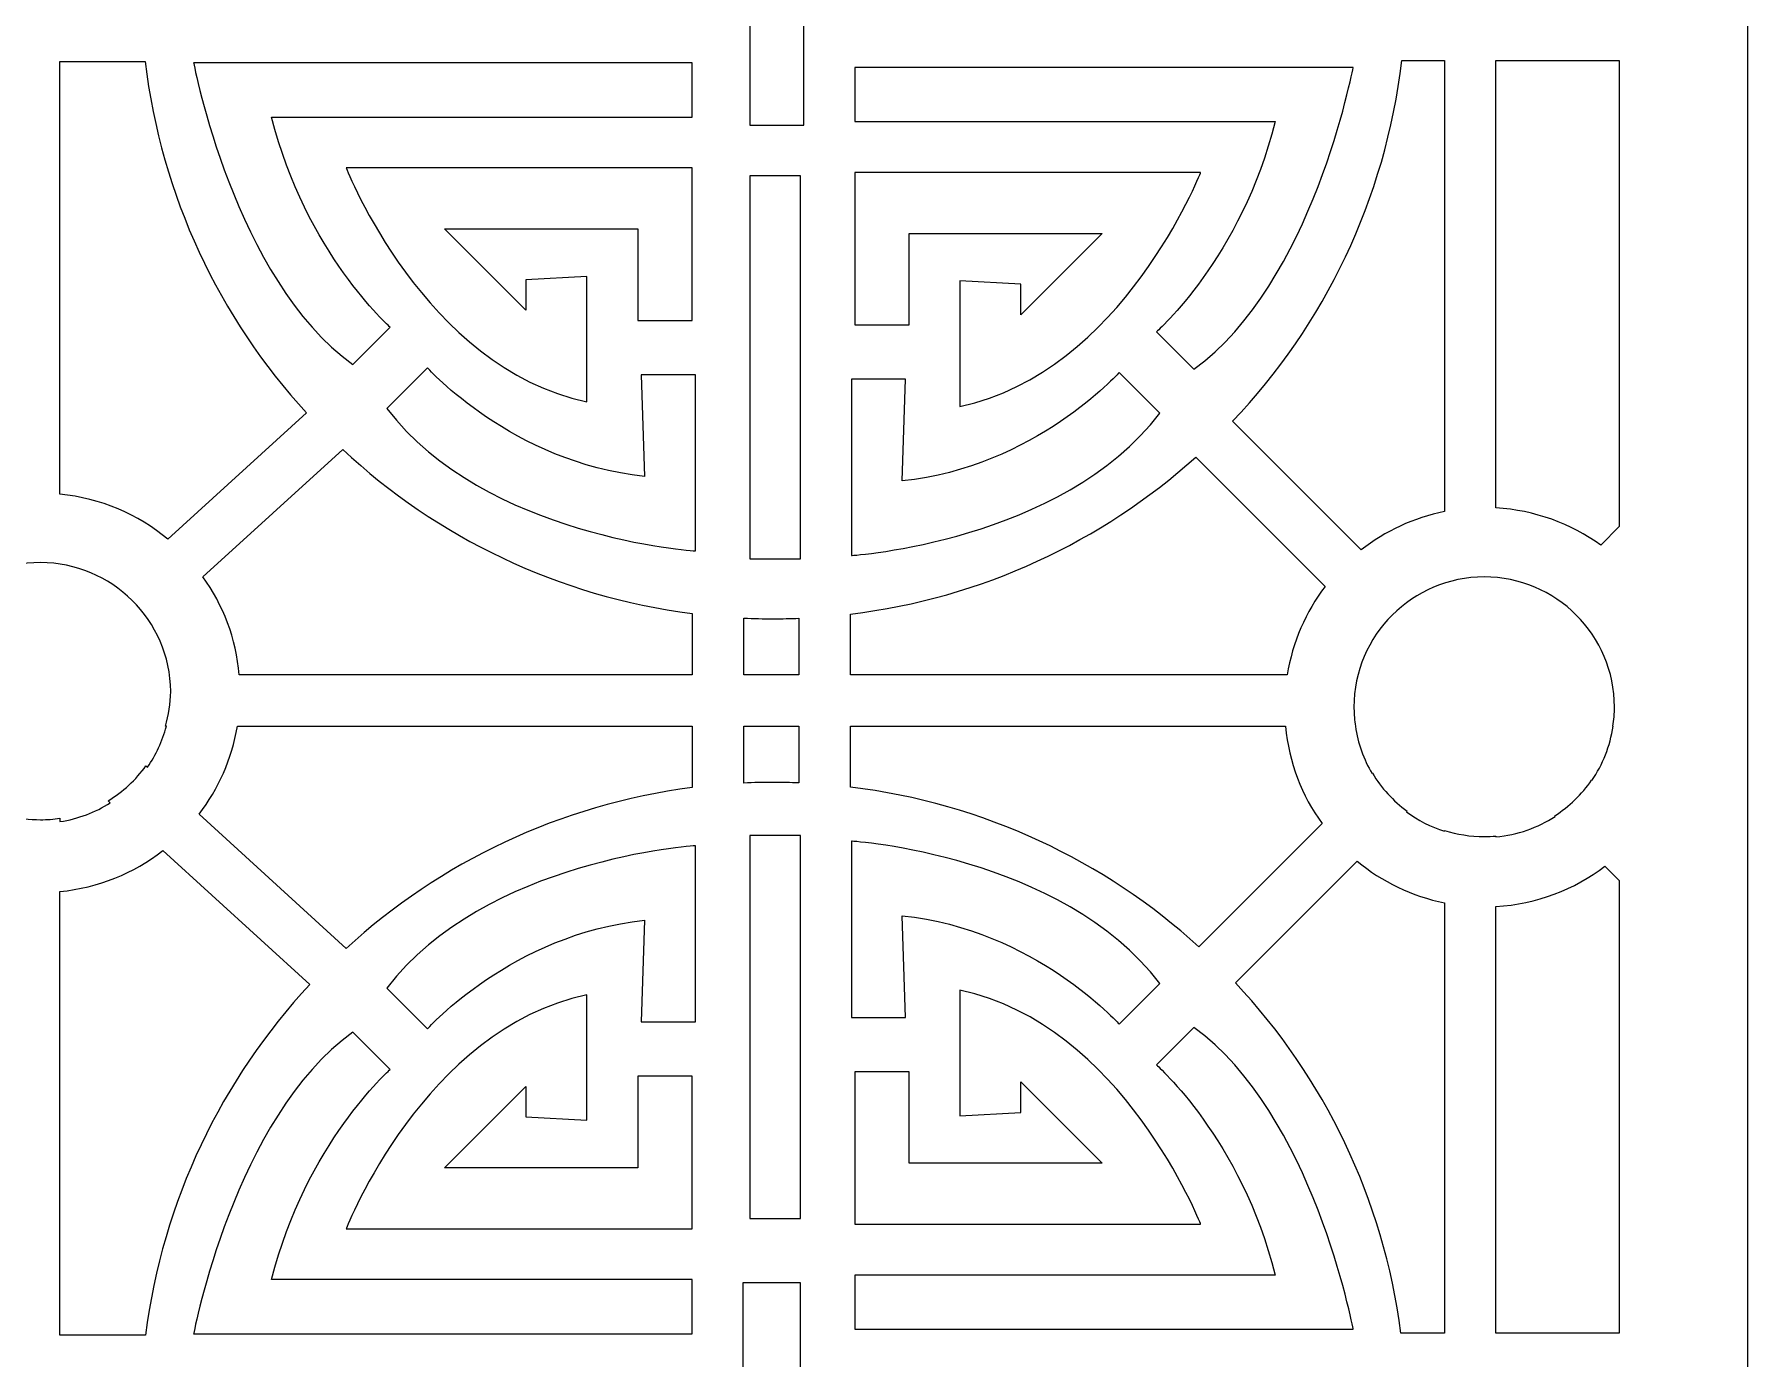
# Model space of a CAD drawing. Header units: centimetres. Extents: x 11.2 to 19.2, y -9 to 9.
# Drawn here: x 15.192 to 19.214, y -6.579 to -3.469 of the extents above; entities that cross this region are included whole.
import ezdxf

# ---------------------------------------------------------------- set-up
doc = ezdxf.new("R2010")
doc.units = ezdxf.units.CM
doc.header["$MEASUREMENT"] = 0
doc.layers.add('layer 1', color=7, linetype='Continuous')

msp = doc.modelspace()

# ---------------------------------------------------------------- linework, layer by layer
at = {"layer": 'layer 1', "color": 250}
for points, knots in [([(11.16922, 9.00077), (11.16922, 9.00077), (19.21435, 9.00077), (19.21435, 9.00077), (19.21435, 9.00077), (19.21435, 9.00077), (19.21435, -9.00021), (19.21435, -9.00021), (19.21435, -9.00021), (19.21435, -9.00021), (11.16922, -9.00021), (11.16922, -9.00021), (11.16922, -9.00021), (11.16922, -9.00021), (11.16922, 9.00077), (11.16922, 9.00077)], [0, 0, 0, 0, 0.2, 0.2, 0.2, 0.2, 0.4, 0.4, 0.4, 0.4, 0.6, 0.6, 0.6, 0.6, 1, 1, 1, 1]), ([(16.99865, -3.68204), (16.99865, -3.68204), (16.87132, -3.68204), (16.87132, -3.68204), (16.87132, -3.68204), (16.87132, -3.68204), (16.87132, -3.42731), (16.87132, -3.42731), (16.87132, -3.42731), (16.87132, -3.42731), (16.60867, -3.42731), (16.60867, -3.42731), (16.60867, -3.42731), (16.60867, -3.42731), (16.60867, -3.29999), (16.60867, -3.29999), (16.60867, -3.29999), (16.60867, -3.29999), (16.85539, -3.292), (16.85539, -3.292), (16.85539, -3.292), (16.85539, -3.292), (16.85539, -3.04525), (16.85539, -3.04525), (16.85539, -3.04525), (16.85539, -3.04525), (16.99071, -3.04525), (16.99071, -3.04525), (16.99071, -3.04525), (16.99071, -3.04525), (16.99071, -3.28403), (16.99071, -3.28403), (16.99071, -3.28403), (16.99071, -3.28403), (17.25337, -3.28403), (17.25337, -3.28403), (17.25337, -3.28403), (17.25337, -3.28403), (17.25337, -3.42731), (17.25337, -3.42731), (17.25337, -3.42731), (17.25337, -3.42731), (16.99865, -3.42731), (16.99865, -3.42731), (16.99865, -3.42731), (16.99865, -3.42731), (16.99865, -3.68204), (16.99865, -3.68204)], [0, 0, 0, 0, 0.0769231, 0.0769231, 0.0769231, 0.0769231, 0.1538462, 0.1538462, 0.1538462, 0.1538462, 0.2307692, 0.2307692, 0.2307692, 0.2307692, 0.3076923, 0.3076923, 0.3076923, 0.3076923, 0.3846154, 0.3846154, 0.3846154, 0.3846154, 0.4615385, 0.4615385, 0.4615385, 0.4615385, 0.5384615, 0.5384615, 0.5384615, 0.5384615, 0.6153846, 0.6153846, 0.6153846, 0.6153846, 0.6923077, 0.6923077, 0.6923077, 0.6923077, 0.7692308, 0.7692308, 0.7692308, 0.7692308, 0.8461538, 0.8461538, 0.8461538, 0.8461538, 1, 1, 1, 1]), ([(15.25212, -4.54902), (15.34799, -4.55832), (15.43542, -4.5965), (15.50558, -4.65476), (15.50558, -4.65476), (15.50558, -4.65476), (15.83079, -4.35829), (15.83079, -4.35829), (15.83079, -4.35829), (15.6266, -4.13502), (15.48968, -3.84916), (15.45209, -3.53281), (15.45209, -3.53281), (15.45209, -3.53281), (15.25212, -3.53281), (15.25212, -3.53281), (15.25212, -3.53281), (15.25212, -3.53281), (15.25212, -4.54902), (15.25212, -4.54902)], [0, 0, 0, 0, 0.1666667, 0.1666667, 0.1666667, 0.1666667, 0.3333333, 0.3333333, 0.3333333, 0.3333333, 0.5, 0.5, 0.5, 0.5, 0.6666667, 0.6666667, 0.6666667, 0.6666667, 1, 1, 1, 1]), ([(15.5659, -3.5361), (15.5659, -3.5361), (16.73594, -3.5361), (16.73594, -3.5361), (16.73594, -3.5361), (16.73594, -3.5361), (16.73594, -3.66342), (16.73594, -3.66342), (16.73594, -3.66342), (16.73594, -3.66342), (15.74895, -3.66342), (15.74895, -3.66342), (15.74895, -3.66342), (15.8286, -3.98182), (16.02756, -4.15693), (16.02756, -4.15693), (16.02756, -4.15693), (16.02756, -4.15693), (15.94002, -4.2445), (15.94002, -4.2445), (15.94002, -4.2445), (15.66145, -4.04549), (15.5659, -3.5361), (15.5659, -3.5361)], [0, 0, 0, 0, 0.1428571, 0.1428571, 0.1428571, 0.1428571, 0.2857143, 0.2857143, 0.2857143, 0.2857143, 0.4285714, 0.4285714, 0.4285714, 0.4285714, 0.5714286, 0.5714286, 0.5714286, 0.5714286, 0.7142857, 0.7142857, 0.7142857, 0.7142857, 1, 1, 1, 1]), ([(18.30715, -4.67977), (18.36339, -4.63577), (18.42994, -4.60434), (18.50256, -4.58969), (18.50256, -4.58969), (18.50256, -4.58969), (18.50256, -3.5308), (18.50256, -3.5308), (18.50256, -3.5308), (18.50256, -3.5308), (18.40223, -3.5308), (18.40223, -3.5308), (18.40223, -3.5308), (18.3639, -3.85723), (18.2198, -4.15128), (18.00514, -4.37776), (18.00514, -4.37776), (18.00514, -4.37776), (18.30715, -4.67977), (18.30715, -4.67977)], [0, 0, 0, 0, 0.1666667, 0.1666667, 0.1666667, 0.1666667, 0.3333333, 0.3333333, 0.3333333, 0.3333333, 0.5, 0.5, 0.5, 0.5, 0.6666667, 0.6666667, 0.6666667, 0.6666667, 1, 1, 1, 1]), ([(18.62323, -4.58123), (18.71469, -4.58653), (18.79911, -4.61804), (18.8691, -4.66839), (18.8691, -4.66839), (18.8691, -4.66839), (18.91266, -4.62483), (18.91266, -4.62483), (18.91266, -4.62483), (18.91266, -4.62483), (18.91266, -3.5308), (18.91266, -3.5308), (18.91266, -3.5308), (18.91266, -3.5308), (18.62323, -3.5308), (18.62323, -3.5308), (18.62323, -3.5308), (18.62323, -3.5308), (18.62323, -4.58123), (18.62323, -4.58123)], [0, 0, 0, 0, 0.1666667, 0.1666667, 0.1666667, 0.1666667, 0.3333333, 0.3333333, 0.3333333, 0.3333333, 0.5, 0.5, 0.5, 0.5, 0.6666667, 0.6666667, 0.6666667, 0.6666667, 1, 1, 1, 1]), ([(17.91405, -4.25514), (17.91405, -4.25514), (17.82649, -4.16761), (17.82649, -4.16761), (17.82649, -4.16761), (17.82649, -4.16761), (18.02545, -3.99247), (18.10507, -3.67411), (18.10507, -3.67411), (18.10507, -3.67411), (17.11805, -3.67411), (17.11805, -3.67411), (17.11805, -3.67411), (17.11805, -3.67411), (17.11805, -3.54671), (17.11805, -3.54671), (17.11805, -3.54671), (17.11805, -3.54671), (18.28811, -3.54671), (18.28811, -3.54671), (18.28811, -3.54671), (18.28811, -3.54671), (18.1926, -4.05615), (17.91405, -4.25514)], [0, 0, 0, 0, 0.1428571, 0.1428571, 0.1428571, 0.1428571, 0.2857143, 0.2857143, 0.2857143, 0.2857143, 0.4285714, 0.4285714, 0.4285714, 0.4285714, 0.5714286, 0.5714286, 0.5714286, 0.5714286, 0.7142857, 0.7142857, 0.7142857, 0.7142857, 1, 1, 1, 1]), ([(16.15492, -3.92611), (16.15492, -3.92611), (16.34593, -4.11715), (16.34593, -4.11715), (16.34593, -4.11715), (16.34593, -4.11715), (16.34593, -4.04549), (16.34593, -4.04549), (16.34593, -4.04549), (16.34593, -4.04549), (16.48922, -4.03757), (16.48922, -4.03757), (16.48922, -4.03757), (16.48922, -4.03757), (16.48922, -4.33206), (16.48922, -4.33206), (16.48922, -4.33206), (16.10717, -4.25245), (15.92409, -3.78282), (15.92409, -3.78282), (15.92409, -3.78282), (15.92409, -3.78282), (16.73594, -3.78282), (16.73594, -3.78282), (16.73594, -3.78282), (16.73594, -3.78282), (16.73594, -4.14103), (16.73594, -4.14103), (16.73594, -4.14103), (16.73594, -4.14103), (16.60864, -4.14103), (16.60864, -4.14103), (16.60864, -4.14103), (16.60864, -4.14103), (16.60864, -3.92611), (16.60864, -3.92611), (16.60864, -3.92611), (16.60864, -3.92611), (16.15492, -3.92611), (16.15492, -3.92611)], [0, 0, 0, 0, 0.0909091, 0.0909091, 0.0909091, 0.0909091, 0.1818182, 0.1818182, 0.1818182, 0.1818182, 0.2727273, 0.2727273, 0.2727273, 0.2727273, 0.3636364, 0.3636364, 0.3636364, 0.3636364, 0.4545455, 0.4545455, 0.4545455, 0.4545455, 0.5454545, 0.5454545, 0.5454545, 0.5454545, 0.6363636, 0.6363636, 0.6363636, 0.6363636, 0.7272727, 0.7272727, 0.7272727, 0.7272727, 0.8181818, 0.8181818, 0.8181818, 0.8181818, 1, 1, 1, 1]), ([(16.99071, -4.70089), (16.99071, -4.70089), (16.87132, -4.70089), (16.87132, -4.70089), (16.87132, -4.70089), (16.87132, -4.70089), (16.87132, -3.80141), (16.87132, -3.80141), (16.87132, -3.80141), (16.87132, -3.80141), (16.99071, -3.80141), (16.99071, -3.80141), (16.99071, -3.80141), (16.99071, -3.80141), (16.99071, -4.70089), (16.99071, -4.70089)], [0, 0, 0, 0, 0.2, 0.2, 0.2, 0.2, 0.4, 0.4, 0.4, 0.4, 0.6, 0.6, 0.6, 0.6, 1, 1, 1, 1]), ([(17.69912, -3.93673), (17.69912, -3.93673), (17.24543, -3.93673), (17.24543, -3.93673), (17.24543, -3.93673), (17.24543, -3.93673), (17.24543, -4.15165), (17.24543, -4.15165), (17.24543, -4.15165), (17.24543, -4.15165), (17.11805, -4.15165), (17.11805, -4.15165), (17.11805, -4.15165), (17.11805, -4.15165), (17.11805, -3.79344), (17.11805, -3.79344), (17.11805, -3.79344), (17.11805, -3.79344), (17.92998, -3.79344), (17.92998, -3.79344), (17.92998, -3.79344), (17.92998, -3.79344), (17.74688, -4.2631), (17.3648, -4.34269), (17.3648, -4.34269), (17.3648, -4.34269), (17.3648, -4.04819), (17.3648, -4.04819), (17.3648, -4.04819), (17.3648, -4.04819), (17.50809, -4.05615), (17.50809, -4.05615), (17.50809, -4.05615), (17.50809, -4.05615), (17.50809, -4.12776), (17.50809, -4.12776), (17.50809, -4.12776), (17.50809, -4.12776), (17.69912, -3.93673), (17.69912, -3.93673)], [0, 0, 0, 0, 0.0909091, 0.0909091, 0.0909091, 0.0909091, 0.1818182, 0.1818182, 0.1818182, 0.1818182, 0.2727273, 0.2727273, 0.2727273, 0.2727273, 0.3636364, 0.3636364, 0.3636364, 0.3636364, 0.4545455, 0.4545455, 0.4545455, 0.4545455, 0.5454545, 0.5454545, 0.5454545, 0.5454545, 0.6363636, 0.6363636, 0.6363636, 0.6363636, 0.7272727, 0.7272727, 0.7272727, 0.7272727, 0.8181818, 0.8181818, 0.8181818, 0.8181818, 1, 1, 1, 1]), ([(16.74393, -4.68229), (16.74393, -4.68229), (16.25045, -4.65043), (16.0196, -4.34797), (16.0196, -4.34797), (16.0196, -4.34797), (16.1151, -4.25245), (16.1151, -4.25245), (16.1151, -4.25245), (16.1151, -4.25245), (16.31411, -4.47533), (16.62454, -4.50714), (16.62454, -4.50714), (16.62454, -4.50714), (16.61661, -4.26839), (16.61661, -4.26839), (16.61661, -4.26839), (16.61661, -4.26839), (16.74393, -4.26839), (16.74393, -4.26839), (16.74393, -4.26839), (16.74393, -4.26839), (16.74393, -4.68229), (16.74393, -4.68229)], [0, 0, 0, 0, 0.1428571, 0.1428571, 0.1428571, 0.1428571, 0.2857143, 0.2857143, 0.2857143, 0.2857143, 0.4285714, 0.4285714, 0.4285714, 0.4285714, 0.5714286, 0.5714286, 0.5714286, 0.5714286, 0.7142857, 0.7142857, 0.7142857, 0.7142857, 1, 1, 1, 1]), ([(17.11011, -4.6929), (17.11011, -4.6929), (17.11011, -4.279), (17.11011, -4.279), (17.11011, -4.279), (17.11011, -4.279), (17.23748, -4.279), (17.23748, -4.279), (17.23748, -4.279), (17.23748, -4.279), (17.22951, -4.51781), (17.22951, -4.51781), (17.22951, -4.51781), (17.53991, -4.48598), (17.73889, -4.2631), (17.73889, -4.2631), (17.73889, -4.2631), (17.73889, -4.2631), (17.83444, -4.35859), (17.83444, -4.35859), (17.83444, -4.35859), (17.6036, -4.66106), (17.11011, -4.6929), (17.11011, -4.6929)], [0, 0, 0, 0, 0.1428571, 0.1428571, 0.1428571, 0.1428571, 0.2857143, 0.2857143, 0.2857143, 0.2857143, 0.4285714, 0.4285714, 0.4285714, 0.4285714, 0.5714286, 0.5714286, 0.5714286, 0.5714286, 0.7142857, 0.7142857, 0.7142857, 0.7142857, 1, 1, 1, 1]), ([(15.5878, -4.7431), (15.63505, -4.80913), (15.66556, -4.88794), (15.67319, -4.97332), (15.67319, -4.97332), (15.67319, -4.97332), (16.73655, -4.97332), (16.73655, -4.97332), (16.73655, -4.97332), (16.73655, -4.97332), (16.73655, -4.82937), (16.73655, -4.82937), (16.73655, -4.82937), (16.42139, -4.78901), (16.13717, -4.6499), (15.91584, -4.44406), (15.91584, -4.44406), (15.91584, -4.44406), (15.5878, -4.7431), (15.5878, -4.7431)], [0, 0, 0, 0, 0.1666667, 0.1666667, 0.1666667, 0.1666667, 0.3333333, 0.3333333, 0.3333333, 0.3333333, 0.5, 0.5, 0.5, 0.5, 0.6666667, 0.6666667, 0.6666667, 0.6666667, 1, 1, 1, 1]), ([(18.13311, -4.97332), (18.14567, -4.89617), (18.17706, -4.82534), (18.22241, -4.7657), (18.22241, -4.7657), (18.22241, -4.7657), (17.91865, -4.46193), (17.91865, -4.46193), (17.91865, -4.46193), (17.69789, -4.66007), (17.41752, -4.79309), (17.10764, -4.83065), (17.10764, -4.83065), (17.10764, -4.83065), (17.10764, -4.97332), (17.10764, -4.97332), (17.10764, -4.97332), (17.10764, -4.97332), (18.13311, -4.97332), (18.13311, -4.97332)], [0, 0, 0, 0, 0.1666667, 0.1666667, 0.1666667, 0.1666667, 0.3333333, 0.3333333, 0.3333333, 0.3333333, 0.5, 0.5, 0.5, 0.5, 0.6666667, 0.6666667, 0.6666667, 0.6666667, 1, 1, 1, 1]), ([(15.20635, -4.70977), (15.37416, -4.70977), (15.51042, -4.84502), (15.5121, -5.01244), (15.5121, -5.01244), (15.51165, -5.04072), (15.50735, -5.06807), (15.49973, -5.094), (15.49973, -5.094), (15.49973, -5.094), (15.50195, -5.094), (15.50195, -5.094), (15.50195, -5.094), (15.49273, -5.12882), (15.47752, -5.16121), (15.45749, -5.18999), (15.45749, -5.18999), (15.45749, -5.18999), (15.45406, -5.18686), (15.45406, -5.18686), (15.45406, -5.18686), (15.43018, -5.2198), (15.3999, -5.2478), (15.36503, -5.26902), (15.36503, -5.26902), (15.36503, -5.26902), (15.37022, -5.27374), (15.37022, -5.27374), (15.37022, -5.27374), (15.33507, -5.2961), (15.29506, -5.31148), (15.25212, -5.31793), (15.25212, -5.31793), (15.25212, -5.31793), (15.25212, -5.30996), (15.25212, -5.30996), (15.25212, -5.30996), (15.23719, -5.31221), (15.22191, -5.31338), (15.20635, -5.31338), (15.20635, -5.31338), (15.18051, -5.31338), (15.15542, -5.31016), (15.13145, -5.30412), (15.13145, -5.30412), (15.13145, -5.30412), (15.13145, -5.31208), (15.13145, -5.31208), (15.13145, -5.31208), (15.09105, -5.3019), (15.05384, -5.28369), (15.02163, -5.25923), (15.02163, -5.25923), (15.02163, -5.25923), (15.02645, -5.25484), (15.02645, -5.25484), (15.02645, -5.25484), (14.9937, -5.23098), (14.96586, -5.20077), (14.94476, -5.16602), (14.94476, -5.16602), (14.94476, -5.16602), (14.9417, -5.16881), (14.9417, -5.16881), (14.9417, -5.16881), (14.92825, -5.14563), (14.91776, -5.12052), (14.91074, -5.094), (14.91074, -5.094), (14.91074, -5.094), (14.91296, -5.094), (14.91296, -5.094), (14.91296, -5.094), (14.90534, -5.06809), (14.90104, -5.04077), (14.9006, -5.0125), (14.9006, -5.0125), (14.90224, -4.84505), (15.03851, -4.70977), (15.20635, -4.70977)], [0, 0, 0, 0, 0.047619, 0.047619, 0.047619, 0.047619, 0.0952381, 0.0952381, 0.0952381, 0.0952381, 0.1428571, 0.1428571, 0.1428571, 0.1428571, 0.1904762, 0.1904762, 0.1904762, 0.1904762, 0.2380952, 0.2380952, 0.2380952, 0.2380952, 0.2857143, 0.2857143, 0.2857143, 0.2857143, 0.3333333, 0.3333333, 0.3333333, 0.3333333, 0.3809524, 0.3809524, 0.3809524, 0.3809524, 0.4285714, 0.4285714, 0.4285714, 0.4285714, 0.4761905, 0.4761905, 0.4761905, 0.4761905, 0.5238095, 0.5238095, 0.5238095, 0.5238095, 0.5714286, 0.5714286, 0.5714286, 0.5714286, 0.6190476, 0.6190476, 0.6190476, 0.6190476, 0.6666667, 0.6666667, 0.6666667, 0.6666667, 0.7142857, 0.7142857, 0.7142857, 0.7142857, 0.7619048, 0.7619048, 0.7619048, 0.7619048, 0.8095238, 0.8095238, 0.8095238, 0.8095238, 0.8571429, 0.8571429, 0.8571429, 0.8571429, 0.9047619, 0.9047619, 0.9047619, 0.9047619, 1, 1, 1, 1]), ([(18.59573, -4.74338), (18.76444, -4.74338), (18.90128, -4.88009), (18.90151, -5.04874), (18.90151, -5.04874), (18.90144, -5.06413), (18.90022, -5.07924), (18.89795, -5.094), (18.89795, -5.094), (18.89795, -5.094), (18.89824, -5.094), (18.89824, -5.094), (18.89824, -5.094), (18.89138, -5.14065), (18.87399, -5.18388), (18.84856, -5.22118), (18.84856, -5.22118), (18.84856, -5.22118), (18.84775, -5.22037), (18.84775, -5.22037), (18.84775, -5.22037), (18.82474, -5.25379), (18.79527, -5.28241), (18.76112, -5.30441), (18.76112, -5.30441), (18.76112, -5.30441), (18.76232, -5.3056), (18.76232, -5.3056), (18.76232, -5.3056), (18.72162, -5.3321), (18.67423, -5.34917), (18.62323, -5.35371), (18.62323, -5.35371), (18.62323, -5.35371), (18.62323, -5.35174), (18.62323, -5.35174), (18.62323, -5.35174), (18.61417, -5.35255), (18.605, -5.35298), (18.59573, -5.35298), (18.59573, -5.35298), (18.56324, -5.35298), (18.53193, -5.34789), (18.50256, -5.3385), (18.50256, -5.3385), (18.50256, -5.3385), (18.50256, -5.34048), (18.50256, -5.34048), (18.50256, -5.34048), (18.47018, -5.33013), (18.44014, -5.31454), (18.41346, -5.2947), (18.41346, -5.2947), (18.41346, -5.2947), (18.4146, -5.29355), (18.4146, -5.29355), (18.4146, -5.29355), (18.38194, -5.2695), (18.35423, -5.23911), (18.3333, -5.20419), (18.3333, -5.20419), (18.3333, -5.20419), (18.33256, -5.20493), (18.33256, -5.20493), (18.33256, -5.20493), (18.31275, -5.17152), (18.2991, -5.13402), (18.29322, -5.094), (18.29322, -5.094), (18.29322, -5.094), (18.2935, -5.094), (18.2935, -5.094), (18.2935, -5.094), (18.29142, -5.08041), (18.29022, -5.06652), (18.28998, -5.0524), (18.28998, -5.0524), (18.28998, -5.0524), (18.28997, -5.05166), (18.28997, -5.05166), (18.28997, -5.05166), (18.28997, -5.05166), (18.28996, -5.05036), (18.28996, -5.05036), (18.28996, -5.05036), (18.28996, -5.05036), (18.28995, -5.04887), (18.28995, -5.04887), (18.28995, -5.04887), (18.29011, -4.88015), (18.42698, -4.74338), (18.59573, -4.74338)], [0, 0, 0, 0, 0.0416667, 0.0416667, 0.0416667, 0.0416667, 0.0833333, 0.0833333, 0.0833333, 0.0833333, 0.125, 0.125, 0.125, 0.125, 0.1666667, 0.1666667, 0.1666667, 0.1666667, 0.2083333, 0.2083333, 0.2083333, 0.2083333, 0.25, 0.25, 0.25, 0.25, 0.2916667, 0.2916667, 0.2916667, 0.2916667, 0.3333333, 0.3333333, 0.3333333, 0.3333333, 0.375, 0.375, 0.375, 0.375, 0.4166667, 0.4166667, 0.4166667, 0.4166667, 0.4583333, 0.4583333, 0.4583333, 0.4583333, 0.5, 0.5, 0.5, 0.5, 0.5416667, 0.5416667, 0.5416667, 0.5416667, 0.5833333, 0.5833333, 0.5833333, 0.5833333, 0.625, 0.625, 0.625, 0.625, 0.6666667, 0.6666667, 0.6666667, 0.6666667, 0.7083333, 0.7083333, 0.7083333, 0.7083333, 0.75, 0.75, 0.75, 0.75, 0.7916667, 0.7916667, 0.7916667, 0.7916667, 0.8333333, 0.8333333, 0.8333333, 0.8333333, 0.875, 0.875, 0.875, 0.875, 0.9166667, 0.9166667, 0.9166667, 0.9166667, 1, 1, 1, 1]), ([(16.85722, -4.97332), (16.85722, -4.97332), (16.98696, -4.97332), (16.98696, -4.97332), (16.98696, -4.97332), (16.98696, -4.97332), (16.98696, -4.84029), (16.98696, -4.84029), (16.98696, -4.84029), (16.96708, -4.84108), (16.94712, -4.84157), (16.92704, -4.84157), (16.92704, -4.84157), (16.90364, -4.84157), (16.88036, -4.84103), (16.85722, -4.83995), (16.85722, -4.83995), (16.85722, -4.83995), (16.85722, -4.97332), (16.85722, -4.97332)], [0, 0, 0, 0, 0.1666667, 0.1666667, 0.1666667, 0.1666667, 0.3333333, 0.3333333, 0.3333333, 0.3333333, 0.5, 0.5, 0.5, 0.5, 0.6666667, 0.6666667, 0.6666667, 0.6666667, 1, 1, 1, 1]), ([(15.66853, -5.094), (15.65559, -5.17073), (15.62402, -5.24115), (15.5786, -5.3004), (15.5786, -5.3004), (15.5786, -5.3004), (15.92419, -5.61545), (15.92419, -5.61545), (15.92419, -5.61545), (16.14434, -5.41391), (16.42537, -5.2778), (16.73655, -5.23797), (16.73655, -5.23797), (16.73655, -5.23797), (16.73655, -5.094), (16.73655, -5.094), (16.73655, -5.094), (16.73655, -5.094), (15.66853, -5.094), (15.66853, -5.094)], [0, 0, 0, 0, 0.1666667, 0.1666667, 0.1666667, 0.1666667, 0.3333333, 0.3333333, 0.3333333, 0.3333333, 0.5, 0.5, 0.5, 0.5, 0.6666667, 0.6666667, 0.6666667, 0.6666667, 1, 1, 1, 1]), ([(16.98696, -5.094), (16.98696, -5.094), (16.85722, -5.094), (16.85722, -5.094), (16.85722, -5.094), (16.85722, -5.094), (16.85722, -5.22739), (16.85722, -5.22739), (16.85722, -5.22739), (16.88036, -5.22631), (16.90364, -5.22577), (16.92704, -5.22577), (16.92704, -5.22577), (16.94712, -5.22577), (16.96708, -5.22626), (16.98696, -5.22705), (16.98696, -5.22705), (16.98696, -5.22705), (16.98696, -5.094), (16.98696, -5.094)], [0, 0, 0, 0, 0.1666667, 0.1666667, 0.1666667, 0.1666667, 0.3333333, 0.3333333, 0.3333333, 0.3333333, 0.5, 0.5, 0.5, 0.5, 0.6666667, 0.6666667, 0.6666667, 0.6666667, 1, 1, 1, 1]), ([(18.21494, -5.32255), (18.1678, -5.25699), (18.13716, -5.17879), (18.12911, -5.094), (18.12911, -5.094), (18.12911, -5.094), (17.10764, -5.094), (17.10764, -5.094), (17.10764, -5.094), (17.10764, -5.094), (17.10764, -5.2367), (17.10764, -5.2367), (17.10764, -5.2367), (17.42082, -5.27466), (17.70391, -5.41009), (17.92578, -5.61171), (17.92578, -5.61171), (17.92578, -5.61171), (18.21494, -5.32255), (18.21494, -5.32255)], [0, 0, 0, 0, 0.1666667, 0.1666667, 0.1666667, 0.1666667, 0.3333333, 0.3333333, 0.3333333, 0.3333333, 0.5, 0.5, 0.5, 0.5, 0.6666667, 0.6666667, 0.6666667, 0.6666667, 1, 1, 1, 1]), ([(15.49344, -5.38608), (15.42544, -5.43885), (15.34255, -5.47332), (15.25212, -5.48209), (15.25212, -5.48209), (15.25212, -5.48209), (15.25212, -6.52387), (15.25212, -6.52387), (15.25212, -6.52387), (15.25212, -6.52387), (15.45307, -6.52387), (15.45307, -6.52387), (15.45307, -6.52387), (15.49294, -6.20773), (15.63216, -5.92257), (15.83843, -5.70057), (15.83843, -5.70057), (15.83843, -5.70057), (15.49344, -5.38608), (15.49344, -5.38608)], [0, 0, 0, 0, 0.1666667, 0.1666667, 0.1666667, 0.1666667, 0.3333333, 0.3333333, 0.3333333, 0.3333333, 0.5, 0.5, 0.5, 0.5, 0.6666667, 0.6666667, 0.6666667, 0.6666667, 1, 1, 1, 1]), ([(16.74393, -5.37443), (16.74393, -5.37443), (16.74393, -5.78835), (16.74393, -5.78835), (16.74393, -5.78835), (16.74393, -5.78835), (16.61663, -5.78835), (16.61663, -5.78835), (16.61663, -5.78835), (16.61663, -5.78835), (16.62457, -5.54957), (16.62457, -5.54957), (16.62457, -5.54957), (16.31416, -5.58137), (16.11515, -5.80427), (16.11515, -5.80427), (16.11515, -5.80427), (16.11515, -5.80427), (16.01962, -5.70873), (16.01962, -5.70873), (16.01962, -5.70873), (16.25045, -5.40626), (16.74393, -5.37443), (16.74393, -5.37443)], [0, 0, 0, 0, 0.1428571, 0.1428571, 0.1428571, 0.1428571, 0.2857143, 0.2857143, 0.2857143, 0.2857143, 0.4285714, 0.4285714, 0.4285714, 0.4285714, 0.5714286, 0.5714286, 0.5714286, 0.5714286, 0.7142857, 0.7142857, 0.7142857, 0.7142857, 1, 1, 1, 1]), ([(16.87132, -5.35056), (16.87132, -5.35056), (16.99071, -5.35056), (16.99071, -5.35056), (16.99071, -5.35056), (16.99071, -5.35056), (16.99071, -6.24997), (16.99071, -6.24997), (16.99071, -6.24997), (16.99071, -6.24997), (16.87132, -6.24997), (16.87132, -6.24997), (16.87132, -6.24997), (16.87132, -6.24997), (16.87132, -5.35056), (16.87132, -5.35056)], [0, 0, 0, 0, 0.2, 0.2, 0.2, 0.2, 0.4, 0.4, 0.4, 0.4, 0.6, 0.6, 0.6, 0.6, 1, 1, 1, 1]), ([(17.11011, -5.36382), (17.11011, -5.36382), (17.60365, -5.39566), (17.83448, -5.69812), (17.83448, -5.69812), (17.83448, -5.69812), (17.73894, -5.79362), (17.73894, -5.79362), (17.73894, -5.79362), (17.73894, -5.79362), (17.53994, -5.57077), (17.22957, -5.53894), (17.22957, -5.53894), (17.22957, -5.53894), (17.23748, -5.7777), (17.23748, -5.7777), (17.23748, -5.7777), (17.23748, -5.7777), (17.11011, -5.7777), (17.11011, -5.7777), (17.11011, -5.7777), (17.11011, -5.7777), (17.11011, -5.36382), (17.11011, -5.36382)], [0, 0, 0, 0, 0.1428571, 0.1428571, 0.1428571, 0.1428571, 0.2857143, 0.2857143, 0.2857143, 0.2857143, 0.4285714, 0.4285714, 0.4285714, 0.4285714, 0.5714286, 0.5714286, 0.5714286, 0.5714286, 0.7142857, 0.7142857, 0.7142857, 0.7142857, 1, 1, 1, 1]), ([(18.50256, -5.50865), (18.4257, -5.49315), (18.35564, -5.45885), (18.29741, -5.41074), (18.29741, -5.41074), (18.29741, -5.41074), (18.01174, -5.69641), (18.01174, -5.69641), (18.01174, -5.69641), (18.21903, -5.91783), (18.35934, -6.20275), (18.40032, -6.51884), (18.40032, -6.51884), (18.40032, -6.51884), (18.50256, -6.51884), (18.50256, -6.51884), (18.50256, -6.51884), (18.50256, -6.51884), (18.50256, -5.50865), (18.50256, -5.50865)], [0, 0, 0, 0, 0.1666667, 0.1666667, 0.1666667, 0.1666667, 0.3333333, 0.3333333, 0.3333333, 0.3333333, 0.5, 0.5, 0.5, 0.5, 0.6666667, 0.6666667, 0.6666667, 0.6666667, 1, 1, 1, 1]), ([(18.87919, -5.42248), (18.80729, -5.47716), (18.71913, -5.51156), (18.62323, -5.51711), (18.62323, -5.51711), (18.62323, -5.51711), (18.62323, -6.51884), (18.62323, -6.51884), (18.62323, -6.51884), (18.62323, -6.51884), (18.91266, -6.51884), (18.91266, -6.51884), (18.91266, -6.51884), (18.91266, -6.51884), (18.91266, -5.45594), (18.91266, -5.45594), (18.91266, -5.45594), (18.91266, -5.45594), (18.87919, -5.42248), (18.87919, -5.42248)], [0, 0, 0, 0, 0.1666667, 0.1666667, 0.1666667, 0.1666667, 0.3333333, 0.3333333, 0.3333333, 0.3333333, 0.5, 0.5, 0.5, 0.5, 0.6666667, 0.6666667, 0.6666667, 0.6666667, 1, 1, 1, 1]), ([(16.15494, -6.13061), (16.15494, -6.13061), (16.60867, -6.13061), (16.60867, -6.13061), (16.60867, -6.13061), (16.60867, -6.13061), (16.60867, -5.91567), (16.60867, -5.91567), (16.60867, -5.91567), (16.60867, -5.91567), (16.736, -5.91567), (16.736, -5.91567), (16.736, -5.91567), (16.736, -5.91567), (16.736, -6.27387), (16.736, -6.27387), (16.736, -6.27387), (16.736, -6.27387), (15.92409, -6.27387), (15.92409, -6.27387), (15.92409, -6.27387), (15.92409, -6.27387), (16.10717, -5.80427), (16.48925, -5.72465), (16.48925, -5.72465), (16.48925, -5.72465), (16.48925, -6.01917), (16.48925, -6.01917), (16.48925, -6.01917), (16.48925, -6.01917), (16.34596, -6.0112), (16.34596, -6.0112), (16.34596, -6.0112), (16.34596, -6.0112), (16.34596, -5.93956), (16.34596, -5.93956), (16.34596, -5.93956), (16.34596, -5.93956), (16.15494, -6.13061), (16.15494, -6.13061)], [0, 0, 0, 0, 0.0909091, 0.0909091, 0.0909091, 0.0909091, 0.1818182, 0.1818182, 0.1818182, 0.1818182, 0.2727273, 0.2727273, 0.2727273, 0.2727273, 0.3636364, 0.3636364, 0.3636364, 0.3636364, 0.4545455, 0.4545455, 0.4545455, 0.4545455, 0.5454545, 0.5454545, 0.5454545, 0.5454545, 0.6363636, 0.6363636, 0.6363636, 0.6363636, 0.7272727, 0.7272727, 0.7272727, 0.7272727, 0.8181818, 0.8181818, 0.8181818, 0.8181818, 1, 1, 1, 1]), ([(17.69916, -6.11998), (17.69916, -6.11998), (17.50812, -5.92896), (17.50812, -5.92896), (17.50812, -5.92896), (17.50812, -5.92896), (17.50812, -6.00056), (17.50812, -6.00056), (17.50812, -6.00056), (17.50812, -6.00056), (17.36483, -6.00854), (17.36483, -6.00854), (17.36483, -6.00854), (17.36483, -6.00854), (17.36483, -5.71404), (17.36483, -5.71404), (17.36483, -5.71404), (17.74691, -5.79362), (17.93001, -6.26324), (17.93001, -6.26324), (17.93001, -6.26324), (17.93001, -6.26324), (17.1181, -6.26324), (17.1181, -6.26324), (17.1181, -6.26324), (17.1181, -6.26324), (17.1181, -5.90507), (17.1181, -5.90507), (17.1181, -5.90507), (17.1181, -5.90507), (17.24546, -5.90507), (17.24546, -5.90507), (17.24546, -5.90507), (17.24546, -5.90507), (17.24546, -6.11998), (17.24546, -6.11998), (17.24546, -6.11998), (17.24546, -6.11998), (17.69916, -6.11998), (17.69916, -6.11998)], [0, 0, 0, 0, 0.0909091, 0.0909091, 0.0909091, 0.0909091, 0.1818182, 0.1818182, 0.1818182, 0.1818182, 0.2727273, 0.2727273, 0.2727273, 0.2727273, 0.3636364, 0.3636364, 0.3636364, 0.3636364, 0.4545455, 0.4545455, 0.4545455, 0.4545455, 0.5454545, 0.5454545, 0.5454545, 0.5454545, 0.6363636, 0.6363636, 0.6363636, 0.6363636, 0.7272727, 0.7272727, 0.7272727, 0.7272727, 0.8181818, 0.8181818, 0.8181818, 0.8181818, 1, 1, 1, 1]), ([(15.56593, -6.52064), (15.56593, -6.52064), (15.66147, -6.0112), (15.94002, -5.81221), (15.94002, -5.81221), (15.94002, -5.81221), (16.02759, -5.89976), (16.02759, -5.89976), (16.02759, -5.89976), (16.02759, -5.89976), (15.8286, -6.07489), (15.74901, -6.39328), (15.74901, -6.39328), (15.74901, -6.39328), (16.736, -6.39328), (16.736, -6.39328), (16.736, -6.39328), (16.736, -6.39328), (16.736, -6.52064), (16.736, -6.52064), (16.736, -6.52064), (16.736, -6.52064), (15.56593, -6.52064), (15.56593, -6.52064)], [0, 0, 0, 0, 0.1428571, 0.1428571, 0.1428571, 0.1428571, 0.2857143, 0.2857143, 0.2857143, 0.2857143, 0.4285714, 0.4285714, 0.4285714, 0.4285714, 0.5714286, 0.5714286, 0.5714286, 0.5714286, 0.7142857, 0.7142857, 0.7142857, 0.7142857, 1, 1, 1, 1]), ([(18.28817, -6.50997), (18.28817, -6.50997), (17.1181, -6.50997), (17.1181, -6.50997), (17.1181, -6.50997), (17.1181, -6.50997), (17.1181, -6.38266), (17.1181, -6.38266), (17.1181, -6.38266), (17.1181, -6.38266), (18.10507, -6.38266), (18.10507, -6.38266), (18.10507, -6.38266), (18.02549, -6.06429), (17.82649, -5.88917), (17.82649, -5.88917), (17.82649, -5.88917), (17.82649, -5.88917), (17.91405, -5.80161), (17.91405, -5.80161), (17.91405, -5.80161), (18.19264, -6.00056), (18.28817, -6.50997), (18.28817, -6.50997)], [0, 0, 0, 0, 0.1428571, 0.1428571, 0.1428571, 0.1428571, 0.2857143, 0.2857143, 0.2857143, 0.2857143, 0.4285714, 0.4285714, 0.4285714, 0.4285714, 0.5714286, 0.5714286, 0.5714286, 0.5714286, 0.7142857, 0.7142857, 0.7142857, 0.7142857, 1, 1, 1, 1]), ([(16.99865, -7.03801), (16.99865, -7.03801), (16.87132, -7.03801), (16.87132, -7.03801), (16.87132, -7.03801), (16.87132, -7.03801), (16.87132, -6.78328), (16.87132, -6.78328), (16.87132, -6.78328), (16.87132, -6.78328), (16.60867, -6.78328), (16.60867, -6.78328), (16.60867, -6.78328), (16.60867, -6.78328), (16.60867, -6.65596), (16.60867, -6.65596), (16.60867, -6.65596), (16.60867, -6.65596), (16.85539, -6.64797), (16.85539, -6.64797), (16.85539, -6.64797), (16.85539, -6.64797), (16.85539, -6.40122), (16.85539, -6.40122), (16.85539, -6.40122), (16.85539, -6.40122), (16.99071, -6.40122), (16.99071, -6.40122), (16.99071, -6.40122), (16.99071, -6.40122), (16.99071, -6.63999), (16.99071, -6.63999), (16.99071, -6.63999), (16.99071, -6.63999), (17.25337, -6.63999), (17.25337, -6.63999), (17.25337, -6.63999), (17.25337, -6.63999), (17.25337, -6.78328), (17.25337, -6.78328), (17.25337, -6.78328), (17.25337, -6.78328), (16.99865, -6.78328), (16.99865, -6.78328), (16.99865, -6.78328), (16.99865, -6.78328), (16.99865, -7.03801), (16.99865, -7.03801)], [0, 0, 0, 0, 0.0769231, 0.0769231, 0.0769231, 0.0769231, 0.1538462, 0.1538462, 0.1538462, 0.1538462, 0.2307692, 0.2307692, 0.2307692, 0.2307692, 0.3076923, 0.3076923, 0.3076923, 0.3076923, 0.3846154, 0.3846154, 0.3846154, 0.3846154, 0.4615385, 0.4615385, 0.4615385, 0.4615385, 0.5384615, 0.5384615, 0.5384615, 0.5384615, 0.6153846, 0.6153846, 0.6153846, 0.6153846, 0.6923077, 0.6923077, 0.6923077, 0.6923077, 0.7692308, 0.7692308, 0.7692308, 0.7692308, 0.8461538, 0.8461538, 0.8461538, 0.8461538, 1, 1, 1, 1])]:
    msp.add_open_spline(points, degree=3, knots=knots, dxfattribs=at)

doc.saveas('drawing.dxf')
